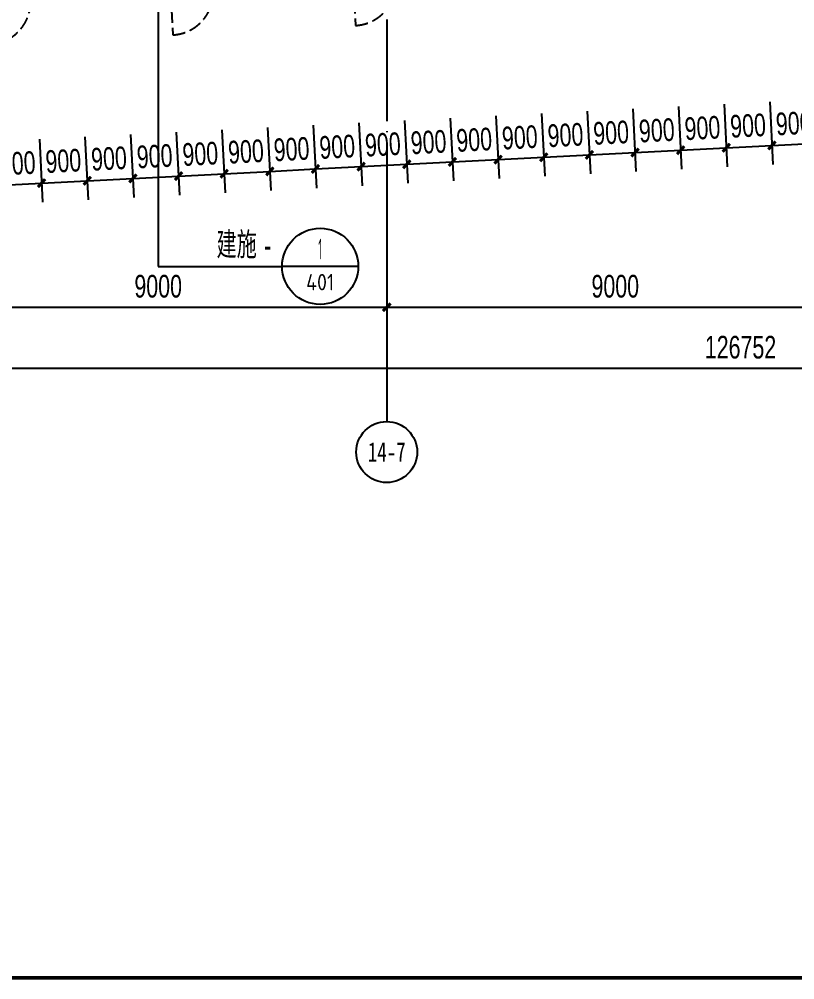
# Model space of a CAD drawing. Extents: x -409435 to 356702, y -107829 to 330904.
# Drawn here: x 43164 to 58435, y 65063 to 83978 of the extents above; entities that cross this region are included whole.
import ezdxf
from ezdxf.enums import TextEntityAlignment as Align
from ezdxf.xclip import XClip

# ---------------------------------------------------------------- set-up
doc = ezdxf.new("R2010")
doc.units = 0
doc.header["$LTSCALE"] = 1000
doc.header["$MEASUREMENT"] = 0
doc.header["$XCLIPFRAME"] = 0
doc.linetypes.add('104-14# 核心筒$0$DOTE', pattern=[2.42, 2, -0.2, 0.02, -0.2])
doc.linetypes.add('14#楼幕墙$0$DASH', pattern=[0.35, 0.25, -0.1])
for name, color, linetype in [('01-标注_尺寸', 124, 'Continuous'), ('104-14# 核心筒$0$01-标注_轴线坐标', 132, 'Continuous'), ('104-14# 核心筒$0$A_AXIS-轴线', 36, '104-14# 核心筒$0$DOTE'), ('104-14# 核心筒$0$AXIS_TEXT', 7, 'Continuous'), ('14#楼幕墙$0$A-C_窗', 140, 'Continuous'), ('AXIS_TEXT', 7, 'Continuous'), ('X-104 14#平面$0$01-标注_符号', 200, 'Continuous'), ('X-104 14#平面$0$02-TEXT_标注', 130, 'Continuous')]:
    doc.layers.add(name, color=color, linetype=linetype)
doc.styles.add('104-14# 核心筒$0$_TCH_AXIS', font='STXIHEI_0.TTF', dxfattribs={"width": 0.8})
doc.styles.add('104-14# 核心筒$0$_TCH_DIM_T3', font='ros.shx', dxfattribs={"width": 0.705882, "bigfont": 'jd.shx'})
doc.styles.add('_TCH_DIM_T3', font='ros.shx', dxfattribs={"width": 0.705882, "bigfont": 'jd.shx'})
doc.styles.add('COMPLEX', font='COMPLEX')
doc.styles.add('X-104 14#平面$0$_TCH_DIM', font='ros.shx', dxfattribs={"width": 0.8, "bigfont": 'jd.shx'})
doc.styles.add('X-104 14#平面$0$_TCH_LABEL', font='ros1.shx', dxfattribs={"width": 0.75, "bigfont": 'jd.shx'})
doc.dimstyles.new('104-14# 核心筒$0$_TCH_ARCH&&150', dxfattribs={"dimtxt": 446.25, "dimasz": 150, "dimexe": 375, "dimexo": 450, "dimgap": 189.375, "dimtad": 1, "dimdec": 0, "dimzin": 0, "dimdsep": 46, "dimtxsty": '104-14# 核心筒$0$_TCH_DIM_T3', "dimblk": '104-14# 核心筒$0$_ArchTick', "dimcen": 0.09, "dimclrt": 7, "dimazin": 2, "dimtfac": 1, "dimtdec": 0, "dimtix": 1, "dimtmove": 2, "dimatfit": 3, "dimfxl": 0, "dimtolj": 1, "dimtzin": 0, "dimarcsym": 0})
doc.dimstyles.new('_TCH_ARCH&&150', dxfattribs={"dimtxt": 446.25, "dimasz": 150, "dimexe": 375, "dimexo": 450, "dimgap": 189.375, "dimtad": 1, "dimdec": 0, "dimzin": 0, "dimdsep": 46, "dimtxsty": '_TCH_DIM_T3', "dimblk": 'ARCHTICK', "dimcen": 0.09, "dimclrt": 7, "dimazin": 2, "dimtfac": 1, "dimtdec": 0, "dimtix": 1, "dimtmove": 2, "dimatfit": 3, "dimfxl": 0, "dimtolj": 1, "dimtzin": 0, "dimarcsym": 0})

# ---------------------------------------------------------------- blocks, each defined once
blk = doc.blocks.new('图框-A1+1-4')
at = {"const_width": 0.5}
blk.add_lwpolyline([(976, 584), (25, 584), (25, 10), (976, 10)], close=True, dxfattribs=at)
blk = doc.blocks.new('14#楼幕墙$0$A$C2CD63A88')
at = {"linetype": '14#楼幕墙$0$DASH'}
blk.add_lwpolyline([(0, 670), (0, -170)], dxfattribs=at)
blk.add_arc((0, 670), 840, 270, 0, dxfattribs=at)
blk = doc.blocks.new('14#楼幕墙')
at = {"layer": '14#楼幕墙$0$A-C_窗', "rotation": 2.951784843777751}
for p in [(49774, 84024), (42583, 83654), (46179, 83839)]:
    blk.add_blockref('14#楼幕墙$0$A$C2CD63A88', p, dxfattribs=at)
blk = doc.blocks.new('104-14# 核心筒$0$_ArchTick')
at = {"color": 0, "linetype": 'ByBlock', "const_width": 0.4}
blk.add_lwpolyline([(-0.5, -0.5), (0.5, 0.5)], dxfattribs=at)
blk = doc.blocks.new('*D2705')
at = {"layer": '104-14# 核心筒$0$01-标注_轴线坐标', "color": 0, "lineweight": -2, "transparency": 16777216}
for p, q in [((-6010, 80105), (-6010, 76730)), ((120742, 80105), (120742, 76730)), ((-6010, 77105), (120742, 77105))]:
    blk.add_line(p, q, dxfattribs=at)
at = {"layer": 'Defpoints', "color": 0, "transparency": 16777216}
for p in [(-6010, 80555), (120742, 80555), (120742, 77105)]:
    blk.add_point(p, dxfattribs=at)
at = {"layer": '104-14# 核心筒$0$01-标注_轴线坐标', "color": 0, "lineweight": -2, "transparency": 16777216, "xscale": 150, "yscale": 150, "zscale": 150, "rotation": 180}
blk.add_blockref('104-14# 核心筒$0$_ArchTick', (-6010, 77105), dxfattribs=at)
at = {"layer": '104-14# 核心筒$0$01-标注_轴线坐标', "color": 0, "lineweight": -2, "transparency": 16777216, "xscale": 150, "yscale": 150, "zscale": 150}
blk.add_blockref('104-14# 核心筒$0$_ArchTick', (120742, 77105), dxfattribs=at)
at = {"layer": '104-14# 核心筒$0$01-标注_轴线坐标', "color": 7, "transparency": 16777216, "insert": (57366, 77517), "char_height": 446.2, "attachment_point": 5, "style": '104-14# 核心筒$0$_TCH_DIM_T3'}
blk.add_mtext('\\A1;126752', dxfattribs=at)
blk = doc.blocks.new('*D2712')
at = {"layer": '104-14# 核心筒$0$01-标注_轴线坐标', "color": 0, "lineweight": -2, "transparency": 16777216}
for p, q in [((41400, 80105), (41400, 77930)), ((50400, 80105), (50400, 77930)), ((41400, 78305), (50400, 78305))]:
    blk.add_line(p, q, dxfattribs=at)
at = {"layer": 'Defpoints', "color": 0, "transparency": 16777216}
for p in [(41400, 80555), (50400, 80555), (50400, 78305)]:
    blk.add_point(p, dxfattribs=at)
at = {"layer": '104-14# 核心筒$0$01-标注_轴线坐标', "color": 0, "lineweight": -2, "transparency": 16777216, "xscale": 150, "yscale": 150, "zscale": 150, "rotation": 180}
blk.add_blockref('104-14# 核心筒$0$_ArchTick', (41400, 78305), dxfattribs=at)
at = {"layer": '104-14# 核心筒$0$01-标注_轴线坐标', "color": 0, "lineweight": -2, "transparency": 16777216, "xscale": 150, "yscale": 150, "zscale": 150}
blk.add_blockref('104-14# 核心筒$0$_ArchTick', (50400, 78305), dxfattribs=at)
at = {"layer": '104-14# 核心筒$0$01-标注_轴线坐标', "color": 7, "transparency": 16777216, "insert": (45900, 78717), "char_height": 446.2, "attachment_point": 5, "style": '104-14# 核心筒$0$_TCH_DIM_T3'}
blk.add_mtext('\\A1;9000', dxfattribs=at)
blk = doc.blocks.new('*D2713')
at = {"layer": '104-14# 核心筒$0$01-标注_轴线坐标', "color": 0, "lineweight": -2, "transparency": 16777216}
for p, q in [((50400, 80105), (50400, 77930)), ((59400, 80105), (59400, 77930)), ((50400, 78305), (59400, 78305))]:
    blk.add_line(p, q, dxfattribs=at)
at = {"layer": 'Defpoints', "color": 0, "transparency": 16777216}
for p in [(50400, 80555), (59400, 80555), (59400, 78305)]:
    blk.add_point(p, dxfattribs=at)
at = {"layer": '104-14# 核心筒$0$01-标注_轴线坐标', "color": 0, "lineweight": -2, "transparency": 16777216, "xscale": 150, "yscale": 150, "zscale": 150, "rotation": 180}
blk.add_blockref('104-14# 核心筒$0$_ArchTick', (50400, 78305), dxfattribs=at)
at = {"layer": '104-14# 核心筒$0$01-标注_轴线坐标', "color": 0, "lineweight": -2, "transparency": 16777216, "xscale": 150, "yscale": 150, "zscale": 150}
blk.add_blockref('104-14# 核心筒$0$_ArchTick', (59400, 78305), dxfattribs=at)
at = {"layer": '104-14# 核心筒$0$01-标注_轴线坐标', "color": 7, "transparency": 16777216, "insert": (54900, 78717), "char_height": 446.2, "attachment_point": 5, "style": '104-14# 核心筒$0$_TCH_DIM_T3'}
blk.add_mtext('\\A1;9000', dxfattribs=at)
blk = doc.blocks.new('_AXISO')
blk.add_circle((0, 0), 0.5)
at = {"layer": 'AXIS_TEXT', "style": 'COMPLEX', "width": 1.041667}
blk.add_attdef('A', text='', height=0.56, dxfattribs=at).set_placement((-0.25, -0.28), (0.25, -0.28), align=Align.FIT)
blk = doc.blocks.new('_ArchTick')
at = {"color": 0, "linetype": 'ByBlock', "const_width": 0.4}
blk.add_lwpolyline([(-0.5, -0.5), (0.5, 0.5)], dxfattribs=at)
blk = doc.blocks.new('*D642')
at = {"layer": '01-标注_尺寸', "color": 0, "lineweight": -2, "transparency": 16777216}
for p, q in [((42661, 81566), (42725, 80330)), ((43560, 81613), (43624, 80376)), ((42705, 80704), (43604, 80750))]:
    blk.add_line(p, q, dxfattribs=at)
at = {"layer": 'Defpoints', "color": 0, "transparency": 16777216}
for p in [(42638, 82016), (43537, 82062), (43604, 80750)]:
    blk.add_point(p, dxfattribs=at)
at = {"layer": '01-标注_尺寸', "color": 0, "lineweight": -2, "transparency": 16777216, "xscale": 150, "yscale": 150, "zscale": 150}
for p, rotation in [((42705, 80704), 182.9518973650842), ((43604, 80750), 2.951897365084259)]:
    blk.add_blockref('_ArchTick', p, dxfattribs=dict(at, rotation=rotation))
at = {"layer": '01-标注_尺寸', "color": 7, "transparency": 16777216, "insert": (43134, 81139), "char_height": 446.2, "attachment_point": 5, "rotation": 2.9519, "style": '_TCH_DIM_T3'}
blk.add_mtext('\\A1;900', dxfattribs=at)
blk = doc.blocks.new('*D643')
at = {"layer": '01-标注_尺寸', "color": 0, "lineweight": -2, "transparency": 16777216}
for p, q in [((43560, 81613), (43624, 80376)), ((44459, 81659), (44522, 80422)), ((43604, 80750), (44503, 80797))]:
    blk.add_line(p, q, dxfattribs=at)
at = {"layer": 'Defpoints', "color": 0, "transparency": 16777216}
for p in [(44435, 82109), (43537, 82062), (44503, 80797)]:
    blk.add_point(p, dxfattribs=at)
at = {"layer": '01-标注_尺寸', "color": 0, "lineweight": -2, "transparency": 16777216, "xscale": 150, "yscale": 150, "zscale": 150}
for p, rotation in [((43604, 80750), 182.9518973650849), ((44503, 80797), 2.951897365084869)]:
    blk.add_blockref('_ArchTick', p, dxfattribs=dict(at, rotation=rotation))
at = {"layer": '01-标注_尺寸', "color": 7, "transparency": 16777216, "insert": (44032, 81186), "char_height": 446.2, "attachment_point": 5, "rotation": 2.9519, "style": '_TCH_DIM_T3'}
blk.add_mtext('\\A1;900', dxfattribs=at)
blk = doc.blocks.new('*D644')
at = {"layer": '01-标注_尺寸', "color": 0, "lineweight": -2, "transparency": 16777216}
for p, q in [((44459, 81659), (44522, 80422)), ((45357, 81705), (45421, 80469)), ((44503, 80797), (45402, 80843))]:
    blk.add_line(p, q, dxfattribs=at)
at = {"layer": 'Defpoints', "color": 0, "transparency": 16777216}
for p in [(44435, 82109), (45334, 82155), (45402, 80843)]:
    blk.add_point(p, dxfattribs=at)
at = {"layer": '01-标注_尺寸', "color": 0, "lineweight": -2, "transparency": 16777216, "xscale": 150, "yscale": 150, "zscale": 150}
for p, rotation in [((44503, 80797), 182.9518973650842), ((45402, 80843), 2.951897365084182)]:
    blk.add_blockref('_ArchTick', p, dxfattribs=dict(at, rotation=rotation))
at = {"layer": '01-标注_尺寸', "color": 7, "transparency": 16777216, "insert": (44931, 81232), "char_height": 446.2, "attachment_point": 5, "rotation": 2.9519, "style": '_TCH_DIM_T3'}
blk.add_mtext('\\A1;900', dxfattribs=at)
blk = doc.blocks.new('*D645')
at = {"layer": '01-标注_尺寸', "color": 0, "lineweight": -2, "transparency": 16777216}
for p, q in [((46256, 81752), (46320, 80515)), ((45357, 81705), (45421, 80469)), ((45402, 80843), (46301, 80889))]:
    blk.add_line(p, q, dxfattribs=at)
at = {"layer": 'Defpoints', "color": 0, "transparency": 16777216}
for p in [(45334, 82155), (46233, 82201), (46301, 80889)]:
    blk.add_point(p, dxfattribs=at)
at = {"layer": '01-标注_尺寸', "color": 0, "lineweight": -2, "transparency": 16777216, "xscale": 150, "yscale": 150, "zscale": 150}
for p, rotation in [((46301, 80889), 2.951897365083966), ((45402, 80843), 182.951897365084)]:
    blk.add_blockref('_ArchTick', p, dxfattribs=dict(at, rotation=rotation))
at = {"layer": '01-标注_尺寸', "color": 7, "transparency": 16777216, "insert": (45830, 81278), "char_height": 446.2, "attachment_point": 5, "rotation": 2.9519, "style": '_TCH_DIM_T3'}
blk.add_mtext('\\A1;900', dxfattribs=at)
blk = doc.blocks.new('*D646')
at = {"layer": '01-标注_尺寸', "color": 0, "lineweight": -2, "transparency": 16777216}
for p, q in [((46256, 81752), (46320, 80515)), ((47155, 81798), (47219, 80561)), ((46301, 80889), (47199, 80936))]:
    blk.add_line(p, q, dxfattribs=at)
at = {"layer": 'Defpoints', "color": 0, "transparency": 16777216}
for p in [(46233, 82201), (47132, 82248), (47199, 80936)]:
    blk.add_point(p, dxfattribs=at)
at = {"layer": '01-标注_尺寸', "color": 0, "lineweight": -2, "transparency": 16777216, "xscale": 150, "yscale": 150, "zscale": 150}
for p, rotation in [((46301, 80889), 182.9518973650846), ((47199, 80936), 2.95189736508464)]:
    blk.add_blockref('_ArchTick', p, dxfattribs=dict(at, rotation=rotation))
at = {"layer": '01-标注_尺寸', "color": 7, "transparency": 16777216, "insert": (46729, 81325), "char_height": 446.2, "attachment_point": 5, "rotation": 2.9519, "style": '_TCH_DIM_T3'}
blk.add_mtext('\\A1;900', dxfattribs=at)
blk = doc.blocks.new('*D647')
at = {"layer": '01-标注_尺寸', "color": 0, "lineweight": -2, "transparency": 16777216}
for p, q in [((47155, 81798), (47219, 80561)), ((48054, 81845), (48118, 80608)), ((47199, 80936), (48098, 80982))]:
    blk.add_line(p, q, dxfattribs=at)
at = {"layer": 'Defpoints', "color": 0, "transparency": 16777216}
for p in [(48031, 82294), (47132, 82248), (48098, 80982)]:
    blk.add_point(p, dxfattribs=at)
at = {"layer": '01-标注_尺寸', "color": 0, "lineweight": -2, "transparency": 16777216, "xscale": 150, "yscale": 150, "zscale": 150}
for p, rotation in [((47199, 80936), 182.9518973650838), ((48098, 80982), 2.9518973650838)]:
    blk.add_blockref('_ArchTick', p, dxfattribs=dict(at, rotation=rotation))
at = {"layer": '01-标注_尺寸', "color": 7, "transparency": 16777216, "insert": (47628, 81371), "char_height": 446.2, "attachment_point": 5, "rotation": 2.9519, "style": '_TCH_DIM_T3'}
blk.add_mtext('\\A1;900', dxfattribs=at)
blk = doc.blocks.new('*D648')
at = {"layer": '01-标注_尺寸', "color": 0, "lineweight": -2, "transparency": 16777216}
for p, q in [((48054, 81845), (48118, 80608)), ((48953, 81891), (49016, 80654)), ((48098, 80982), (48997, 81029))]:
    blk.add_line(p, q, dxfattribs=at)
at = {"layer": 'Defpoints', "color": 0, "transparency": 16777216}
for p in [(48031, 82294), (48929, 82340), (48997, 81029)]:
    blk.add_point(p, dxfattribs=at)
at = {"layer": '01-标注_尺寸', "color": 0, "lineweight": -2, "transparency": 16777216, "xscale": 150, "yscale": 150, "zscale": 150}
for p, rotation in [((48098, 80982), 182.9518973650842), ((48997, 81029), 2.951897365084232)]:
    blk.add_blockref('_ArchTick', p, dxfattribs=dict(at, rotation=rotation))
at = {"layer": '01-标注_尺寸', "color": 7, "transparency": 16777216, "insert": (48526, 81417), "char_height": 446.2, "attachment_point": 5, "rotation": 2.9519, "style": '_TCH_DIM_T3'}
blk.add_mtext('\\A1;900', dxfattribs=at)
blk = doc.blocks.new('*D649')
at = {"layer": '01-标注_尺寸', "color": 0, "lineweight": -2, "transparency": 16777216}
for p, q in [((49851, 81937), (49915, 80700)), ((48953, 81891), (49016, 80654)), ((48997, 81029), (49896, 81075))]:
    blk.add_line(p, q, dxfattribs=at)
at = {"layer": 'Defpoints', "color": 0, "transparency": 16777216}
for p in [(48929, 82340), (49828, 82387), (49896, 81075)]:
    blk.add_point(p, dxfattribs=at)
at = {"layer": '01-标注_尺寸', "color": 0, "lineweight": -2, "transparency": 16777216, "xscale": 150, "yscale": 150, "zscale": 150}
for p, rotation in [((49896, 81075), 2.951897365084755), ((48997, 81029), 182.9518973650848)]:
    blk.add_blockref('_ArchTick', p, dxfattribs=dict(at, rotation=rotation))
at = {"layer": '01-标注_尺寸', "color": 7, "transparency": 16777216, "insert": (49425, 81464), "char_height": 446.2, "attachment_point": 5, "rotation": 2.9519, "style": '_TCH_DIM_T3'}
blk.add_mtext('\\A1;900', dxfattribs=at)
blk = doc.blocks.new('*D650')
at = {"layer": '01-标注_尺寸', "color": 0, "lineweight": -2, "transparency": 16777216}
for p, q in [((49851, 81937), (49915, 80700)), ((50750, 81984), (50814, 80747)), ((49896, 81075), (50795, 81121))]:
    blk.add_line(p, q, dxfattribs=at)
at = {"layer": 'Defpoints', "color": 0, "transparency": 16777216}
for p in [(49828, 82387), (50727, 82433), (50795, 81121)]:
    blk.add_point(p, dxfattribs=at)
at = {"layer": '01-标注_尺寸', "color": 0, "lineweight": -2, "transparency": 16777216, "xscale": 150, "yscale": 150, "zscale": 150}
for p, rotation in [((49896, 81075), 182.9518973650842), ((50795, 81121), 2.951897365084208)]:
    blk.add_blockref('_ArchTick', p, dxfattribs=dict(at, rotation=rotation))
at = {"layer": '01-标注_尺寸', "color": 7, "transparency": 16777216, "insert": (50324, 81510), "char_height": 446.2, "attachment_point": 5, "rotation": 2.9519, "style": '_TCH_DIM_T3'}
blk.add_mtext('\\A1;900', dxfattribs=at)
blk = doc.blocks.new('*D651')
at = {"layer": '01-标注_尺寸', "color": 0, "lineweight": -2, "transparency": 16777216}
for p, q in [((50750, 81984), (50814, 80747)), ((51649, 82030), (51713, 80793)), ((50795, 81121), (51693, 81168))]:
    blk.add_line(p, q, dxfattribs=at)
at = {"layer": 'Defpoints', "color": 0, "transparency": 16777216}
for p in [(51626, 82479), (50727, 82433), (51693, 81168)]:
    blk.add_point(p, dxfattribs=at)
at = {"layer": '01-标注_尺寸', "color": 0, "lineweight": -2, "transparency": 16777216, "xscale": 150, "yscale": 150, "zscale": 150}
for p, rotation in [((50795, 81121), 182.9518973650839), ((51693, 81168), 2.951897365083928)]:
    blk.add_blockref('_ArchTick', p, dxfattribs=dict(at, rotation=rotation))
at = {"layer": '01-标注_尺寸', "color": 7, "transparency": 16777216, "insert": (51223, 81556), "char_height": 446.2, "attachment_point": 5, "rotation": 2.9519, "style": '_TCH_DIM_T3'}
blk.add_mtext('\\A1;900', dxfattribs=at)
blk = doc.blocks.new('*D652')
at = {"layer": '01-标注_尺寸', "color": 0, "lineweight": -2, "transparency": 16777216}
for p, q in [((51649, 82030), (51713, 80793)), ((52548, 82076), (52612, 80839)), ((51693, 81168), (52592, 81214))]:
    blk.add_line(p, q, dxfattribs=at)
at = {"layer": 'Defpoints', "color": 0, "transparency": 16777216}
for p in [(51626, 82479), (52525, 82526), (52592, 81214)]:
    blk.add_point(p, dxfattribs=at)
at = {"layer": '01-标注_尺寸', "color": 0, "lineweight": -2, "transparency": 16777216, "xscale": 150, "yscale": 150, "zscale": 150}
for p, rotation in [((51693, 81168), 182.9518973650841), ((52592, 81214), 2.951897365084131)]:
    blk.add_blockref('_ArchTick', p, dxfattribs=dict(at, rotation=rotation))
at = {"layer": '01-标注_尺寸', "color": 7, "transparency": 16777216, "insert": (52122, 81603), "char_height": 446.2, "attachment_point": 5, "rotation": 2.9519, "style": '_TCH_DIM_T3'}
blk.add_mtext('\\A1;900', dxfattribs=at)
blk = doc.blocks.new('*D653')
at = {"layer": '01-标注_尺寸', "color": 0, "lineweight": -2, "transparency": 16777216}
for p, q in [((53447, 82123), (53510, 80886)), ((52548, 82076), (52612, 80839)), ((52592, 81214), (53491, 81260))]:
    blk.add_line(p, q, dxfattribs=at)
at = {"layer": 'Defpoints', "color": 0, "transparency": 16777216}
for p in [(52525, 82526), (53423, 82572), (53491, 81260)]:
    blk.add_point(p, dxfattribs=at)
at = {"layer": '01-标注_尺寸', "color": 0, "lineweight": -2, "transparency": 16777216, "xscale": 150, "yscale": 150, "zscale": 150}
for p, rotation in [((53491, 81260), 2.951897365084895), ((52592, 81214), 182.9518973650849)]:
    blk.add_blockref('_ArchTick', p, dxfattribs=dict(at, rotation=rotation))
at = {"layer": '01-标注_尺寸', "color": 7, "transparency": 16777216, "insert": (53020, 81649), "char_height": 446.2, "attachment_point": 5, "rotation": 2.9519, "style": '_TCH_DIM_T3'}
blk.add_mtext('\\A1;900', dxfattribs=at)
blk = doc.blocks.new('*D654')
at = {"layer": '01-标注_尺寸', "color": 0, "lineweight": -2, "transparency": 16777216}
for p, q in [((53447, 82123), (53510, 80886)), ((54345, 82169), (54409, 80932)), ((53491, 81260), (54390, 81307))]:
    blk.add_line(p, q, dxfattribs=at)
at = {"layer": 'Defpoints', "color": 0, "transparency": 16777216}
for p in [(53423, 82572), (54322, 82618), (54390, 81307)]:
    blk.add_point(p, dxfattribs=at)
at = {"layer": '01-标注_尺寸', "color": 0, "lineweight": -2, "transparency": 16777216, "xscale": 150, "yscale": 150, "zscale": 150}
for p, rotation in [((53491, 81260), 182.9518973650841), ((54390, 81307), 2.951897365084093)]:
    blk.add_blockref('_ArchTick', p, dxfattribs=dict(at, rotation=rotation))
at = {"layer": '01-标注_尺寸', "color": 7, "transparency": 16777216, "insert": (53919, 81695), "char_height": 446.2, "attachment_point": 5, "rotation": 2.9519, "style": '_TCH_DIM_T3'}
blk.add_mtext('\\A1;900', dxfattribs=at)
blk = doc.blocks.new('*D655')
at = {"layer": '01-标注_尺寸', "color": 0, "lineweight": -2, "transparency": 16777216}
for p, q in [((54345, 82169), (54409, 80932)), ((55244, 82215), (55308, 80978)), ((54390, 81307), (55289, 81353))]:
    blk.add_line(p, q, dxfattribs=at)
at = {"layer": 'Defpoints', "color": 0, "transparency": 16777216}
for p in [(55221, 82665), (54322, 82618), (55289, 81353)]:
    blk.add_point(p, dxfattribs=at)
at = {"layer": '01-标注_尺寸', "color": 0, "lineweight": -2, "transparency": 16777216, "xscale": 150, "yscale": 150, "zscale": 150}
for p, rotation in [((54390, 81307), 182.9518973650839), ((55289, 81353), 2.951897365083915)]:
    blk.add_blockref('_ArchTick', p, dxfattribs=dict(at, rotation=rotation))
at = {"layer": '01-标注_尺寸', "color": 7, "transparency": 16777216, "insert": (54818, 81742), "char_height": 446.2, "attachment_point": 5, "rotation": 2.9519, "style": '_TCH_DIM_T3'}
blk.add_mtext('\\A1;900', dxfattribs=at)
blk = doc.blocks.new('*D656')
at = {"layer": '01-标注_尺寸', "color": 0, "lineweight": -2, "transparency": 16777216}
for p, q in [((55244, 82215), (55308, 80978)), ((56143, 82262), (56207, 81025)), ((55289, 81353), (56187, 81399))]:
    blk.add_line(p, q, dxfattribs=at)
at = {"layer": 'Defpoints', "color": 0, "transparency": 16777216}
for p in [(55221, 82665), (56120, 82711), (56187, 81399)]:
    blk.add_point(p, dxfattribs=at)
at = {"layer": '01-标注_尺寸', "color": 0, "lineweight": -2, "transparency": 16777216, "xscale": 150, "yscale": 150, "zscale": 150}
for p, rotation in [((55289, 81353), 182.9518973650842), ((56187, 81399), 2.951897365084296)]:
    blk.add_blockref('_ArchTick', p, dxfattribs=dict(at, rotation=rotation))
at = {"layer": '01-标注_尺寸', "color": 7, "transparency": 16777216, "insert": (55717, 81788), "char_height": 446.2, "attachment_point": 5, "rotation": 2.9519, "style": '_TCH_DIM_T3'}
blk.add_mtext('\\A1;900', dxfattribs=at)
blk = doc.blocks.new('*D657')
at = {"layer": '01-标注_尺寸', "color": 0, "lineweight": -2, "transparency": 16777216}
for p, q in [((57042, 82308), (57106, 81071)), ((56143, 82262), (56207, 81025)), ((56187, 81399), (57086, 81446))]:
    blk.add_line(p, q, dxfattribs=at)
at = {"layer": 'Defpoints', "color": 0, "transparency": 16777216}
for p in [(56120, 82711), (57019, 82757), (57086, 81446)]:
    blk.add_point(p, dxfattribs=at)
at = {"layer": '01-标注_尺寸', "color": 0, "lineweight": -2, "transparency": 16777216, "xscale": 150, "yscale": 150, "zscale": 150}
for p, rotation in [((57086, 81446), 2.951897365084589), ((56187, 81399), 182.9518973650846)]:
    blk.add_blockref('_ArchTick', p, dxfattribs=dict(at, rotation=rotation))
at = {"layer": '01-标注_尺寸', "color": 7, "transparency": 16777216, "insert": (56616, 81834), "char_height": 446.2, "attachment_point": 5, "rotation": 2.9519, "style": '_TCH_DIM_T3'}
blk.add_mtext('\\A1;900', dxfattribs=at)
blk = doc.blocks.new('*D658')
at = {"layer": '01-标注_尺寸', "color": 0, "lineweight": -2, "transparency": 16777216}
for p, q in [((57042, 82308), (57106, 81071)), ((57941, 82354), (58004, 81117)), ((57086, 81446), (57985, 81492))]:
    blk.add_line(p, q, dxfattribs=at)
at = {"layer": 'Defpoints', "color": 0, "transparency": 16777216}
for p in [(57019, 82757), (57917, 82804), (57985, 81492)]:
    blk.add_point(p, dxfattribs=at)
at = {"layer": '01-标注_尺寸', "color": 0, "lineweight": -2, "transparency": 16777216, "xscale": 150, "yscale": 150, "zscale": 150}
for p, rotation in [((57086, 81446), 182.9518973650841), ((57985, 81492), 2.951897365084068)]:
    blk.add_blockref('_ArchTick', p, dxfattribs=dict(at, rotation=rotation))
at = {"layer": '01-标注_尺寸', "color": 7, "transparency": 16777216, "insert": (57514, 81881), "char_height": 446.2, "attachment_point": 5, "rotation": 2.9519, "style": '_TCH_DIM_T3'}
blk.add_mtext('\\A1;900', dxfattribs=at)
blk = doc.blocks.new('*D659')
at = {"layer": '01-标注_尺寸', "color": 0, "lineweight": -2, "transparency": 16777216}
for p, q in [((57941, 82354), (58004, 81117)), ((58839, 82401), (58903, 81164)), ((57985, 81492), (58884, 81538))]:
    blk.add_line(p, q, dxfattribs=at)
at = {"layer": 'Defpoints', "color": 0, "transparency": 16777216}
for p in [(57917, 82804), (58816, 82850), (58884, 81538)]:
    blk.add_point(p, dxfattribs=at)
at = {"layer": '01-标注_尺寸', "color": 0, "lineweight": -2, "transparency": 16777216, "xscale": 150, "yscale": 150, "zscale": 150}
for p, rotation in [((57985, 81492), 182.9518973650846), ((58884, 81538), 2.95189736508464)]:
    blk.add_blockref('_ArchTick', p, dxfattribs=dict(at, rotation=rotation))
at = {"layer": '01-标注_尺寸', "color": 7, "transparency": 16777216, "insert": (58413, 81927), "char_height": 446.2, "attachment_point": 5, "rotation": 2.9519, "style": '_TCH_DIM_T3'}
blk.add_mtext('\\A1;900', dxfattribs=at)
blk = doc.blocks.new('104-14# 核心筒')
at = {"layer": '104-14# 核心筒$0$01-标注_轴线坐标'}
blk.add_line((50400, 80554.9), (50400, 76054.9), dxfattribs=at)
at = {"layer": '104-14# 核心筒$0$A_AXIS-轴线'}
blk.add_line((50400, 139633.6), (50400, 80554.9), dxfattribs=at)
at = {"layer": '104-14# 核心筒$0$01-标注_轴线坐标'}
ref = blk.add_blockref('_AXISO', (50400, 75454.9), dxfattribs=dict(at, xscale=1200, yscale=1200, zscale=1200))
ref.add_attrib('A', '14-7', dxfattribs={"layer": '104-14# 核心筒$0$AXIS_TEXT', "height": 385.44, "style": '104-14# 核心筒$0$_TCH_AXIS', "width": 0.906749}).set_placement((50026.8, 75262.2), (50773.2, 75262.2), align=Align.FIT)
for p1, p2, distance, picture, middle in [((-6009.8, 80554.9), (120741.8, 80554.9), -3450, '*D2705', (57366, 77517.4)), ((41400, 80554.9), (50400, 80554.9), -2250, '*D2712', (45900, 78717.4)), ((50400, 80554.9), (59400, 80554.9), -2250, '*D2713', (54900, 78717.4))]:
    dim = blk.add_aligned_dim(p1=p1, p2=p2, distance=distance, dimstyle='104-14# 核心筒$0$_TCH_ARCH&&150', dxfattribs=at)
    dim.commit()
    dim.dimension.update_dxf_attribs({"geometry": picture, "text_midpoint": middle})
blk = doc.blocks.new('X-104 14#平面')
at = {"layer": 'X-104 14#平面$0$01-标注_符号'}
for p, q in [((45900, 85296), (45900, 79111.5)), ((45900, 79111.5), (48339.5, 79111.5)), ((49839.5, 79111.5), (48339.5, 79111.5))]:
    blk.add_line(p, q, dxfattribs=at)
blk.add_circle((49089.5, 79111.5), 750, dxfattribs=at)
ref = blk.add_blockref('104-14# 核心筒', (0, 0))
XClip(ref).set_block_clipping_path([(-38664.3623821461, -25500), (139216.5485069363, 330900)])
blk.add_blockref('14#楼幕墙', (0, 0))
at = {"xscale": 150, "yscale": 150, "zscale": 150}
blk.add_blockref('图框-A1+1-4', (-18433.5, 63600), dxfattribs=at)
at = {"layer": 'X-104 14#平面$0$02-TEXT_标注', "style": 'X-104 14#平面$0$_TCH_DIM'}
for s, height, width, p in [('建施', 520.93, 0.8, (47049.2, 79269)), ('-', 525, 0.64, (47980.4, 79269))]:
    blk.add_text(s, height=height, dxfattribs=dict(at, width=width)).set_placement(p)
at = {"layer": 'X-104 14#平面$0$02-TEXT_标注', "style": 'X-104 14#平面$0$_TCH_LABEL', "width": 1.428571}
for s, height, p, p2 in [('1', 407.7, (49053.1, 79248), (49125.9, 79248)), ('401', 322.69, (48812.9, 78639), (49366.1, 78639))]:
    blk.add_text(s, height=height, dxfattribs=at).set_placement(p, p2, align=Align.FIT)

msp = doc.modelspace()

# ---------------------------------------------------------------- block references
msp.add_blockref('X-104 14#平面', (0, 0))

# ---------------------------------------------------------------- dimensions: what is measured, and where the dimension line sits
at = {"layer": '01-标注_尺寸'}
for base, p1, p2, picture, middle in [((55288.7, 81353), (54322.2, 82618.4), (55221, 82664.7), '*D655', (54818, 81741.7)), ((56187.5, 81399.3), (55221, 82664.7), (56119.9, 82711.1), '*D656', (55716.8, 81788.1)), ((57086.3, 81445.7), (56119.9, 82711.1), (57018.7, 82757.4), '*D657', (56615.7, 81834.4)), ((57985.1, 81492), (57018.7, 82757.4), (57917.5, 82803.8), '*D658', (57514.5, 81880.8)), ((58883.9, 81538.3), (57917.5, 82803.8), (58816.3, 82850.1), '*D659', (58413.3, 81927.1)), ((51693.5, 81167.6), (50727, 82433), (51625.8, 82479.3), '*D651', (51222.8, 81556.3)), ((52592.3, 81213.9), (51625.8, 82479.3), (52524.6, 82525.7), '*D652', (52121.6, 81602.7)), ((53491.1, 81260.3), (52524.6, 82525.7), (53423.4, 82572), '*D653', (53020.4, 81649)), ((54389.9, 81306.6), (53423.4, 82572), (54322.2, 82618.4), '*D654', (53919.2, 81695.4)), ((48098.2, 80982.2), (47131.8, 82247.6), (48030.6, 82293.9), '*D647', (47627.6, 81371)), ((48997, 81028.5), (48030.6, 82293.9), (48929.4, 82340.3), '*D648', (48526.4, 81417.3)), ((49895.9, 81074.9), (48929.4, 82340.3), (49828.2, 82386.6), '*D649', (49425.2, 81463.7)), ((50794.7, 81121.2), (49828.2, 82386.6), (50727, 82433), '*D650', (50324, 81510)), ((44503, 80796.8), (43536.6, 82062.2), (44435.4, 82108.5), '*D643', (44032.4, 81185.6)), ((45401.8, 80843.1), (44435.4, 82108.5), (45334.2, 82154.9), '*D644', (44931.2, 81231.9)), ((46300.6, 80889.5), (45334.2, 82154.9), (46233, 82201.2), '*D645', (45830, 81278.3)), ((47199.4, 80935.8), (46233, 82201.2), (47131.8, 82247.6), '*D646', (46728.8, 81324.6)), ((43604.2, 80750.4), (42637.8, 82015.8), (43536.6, 82062.2), '*D642', (43133.6, 81139.2))]:
    dim = msp.add_linear_dim(base=base, p1=p1, p2=p2, angle=2.9519, dimstyle='_TCH_ARCH&&150', override={"dimgap": 0}, dxfattribs=at)
    dim.commit()
    dim.dimension.update_dxf_attribs({"geometry": picture, "text_midpoint": middle, "dimtype": 161, "text_rotation": 2.9519})

doc.saveas('drawing.dxf')
